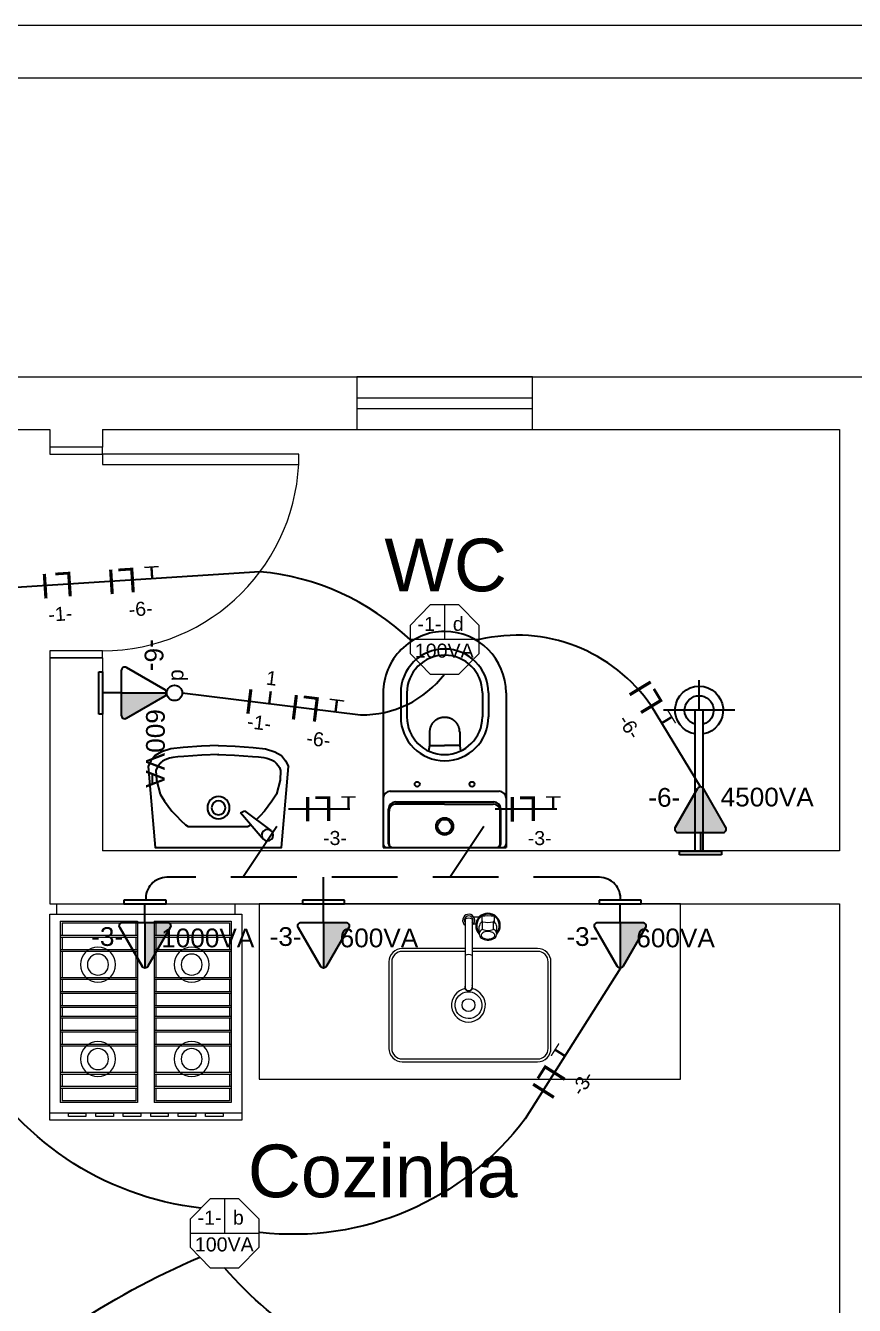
# Model space of a CAD drawing. Header units: millimetres. Extents: x 40 to 176, y -32 to 59.
# Drawn here: x 71.452 to 73.813, y 10.239 to 13.882 of the extents above; entities that cross this region are included whole.
import ezdxf
from ezdxf.enums import TextEntityAlignment as Align

# ---------------------------------------------------------------- set-up
doc = ezdxf.new("R2010")
doc.units = ezdxf.units.MM
doc.linetypes.add('DASHED', pattern=[15, 12, -3])
doc.linetypes.add('HIDDEN', pattern=[0.375, 0.25, -0.125])
doc.layers.get('0').update_dxf_attribs({"lineweight": 30})
for name, color, linetype in [('1 - Circuitos', 7, 'Continuous'), ('22 - Banheiros', 252, 'Continuous'), ('22 - Textos', 7, 'Continuous'), ('5 - Identificadores', 7, 'Continuous'), ('7 - Eletroduto', 6, 'Continuous'), ('8 - Pontos de iluminação', 5, 'Continuous'), ('9 - Pontos de Tomadas', 240, 'Continuous'), ('Pontos de Tomadas', 240, 'Continuous')]:
    doc.layers.add(name, color=color, linetype=linetype)
for name, color, linetype, lineweight in [('21 - Portas', 251, 'Continuous', 9), ('3 - Cozinha', 160, 'Continuous', 20), ('4 - Edificação', 8, 'Continuous', 20)]:
    doc.layers.add(name, color=color, linetype=linetype, lineweight=lineweight)
doc.styles.add('Arial0', font='arial.ttf', dxfattribs={"height": 3.14658})
doc.styles.add('SEACAD_Arial', font='arial.ttf')
doc.styles.get("Standard").update_dxf_attribs({"font": 'arial.ttf'})
doc.styles.add('TEXTO_NOMEQUADRO', font='arial.ttf')

# ---------------------------------------------------------------- blocks, each defined once
blk = doc.blocks.new('01lavl91')
at = {"linetype": 'Continuous'}
for p, q in [((0.1253, -0.036), (0.0639, -0.1075)), ((-0.085, -0.0692), (0.0857, -0.0692)), ((0.0753, -0.1139), (0.1503, -0.0575)), ((0.0639, -0.1075), (0.0753, -0.1139))]:
    blk.add_line(p, q, dxfattribs=at)
for points in [[(-0.1997, -0.2393), (-0.1797, -0.0093), (0.1803, -0.0093), (0.2003, -0.2393)], [(-0.1772, -0.2283), (-0.1758, -0.2005), (-0.1652, -0.1606), (-0.1526, -0.1406), (-0.1317, -0.1123), (-0.1188, -0.0991), (-0.106, -0.0859), (-0.0931, -0.074), (-0.085, -0.0692)], [(0.0938, -0.074), (0.0857, -0.0692)], [(0.1779, -0.2283), (0.1765, -0.2005), (0.1659, -0.1606), (0.1533, -0.1406), (0.1323, -0.1123), (0.1195, -0.0991), (0.1091, -0.0885)], [(0.0003, -0.2993), (-0.0477, -0.2981), (-0.0993, -0.2935), (-0.1345, -0.2899), (-0.1613, -0.2816), (-0.1795, -0.2708), (-0.1915, -0.256), (-0.1997, -0.2393)], [(0.0023, -0.2743), (-0.0461, -0.2719), (-0.0975, -0.2686), (-0.1144, -0.2671), (-0.1294, -0.2653), (-0.1385, -0.2633), (-0.151, -0.2586), (-0.1586, -0.2547), (-0.1629, -0.2516), (-0.1647, -0.2496), (-0.1703, -0.2424), (-0.1737, -0.2368), (-0.1772, -0.2283)], [(-0.0016, -0.2743), (0.0468, -0.2719), (0.0982, -0.2686), (0.1151, -0.2671), (0.1301, -0.2653), (0.1391, -0.2633), (0.1517, -0.2586), (0.1593, -0.2547), (0.1635, -0.2516), (0.1653, -0.2496), (0.1709, -0.2424), (0.1744, -0.2368), (0.1779, -0.2283)], [(0.0003, -0.2993), (0.0483, -0.2981), (0.0999, -0.2935), (0.1351, -0.2899), (0.1619, -0.2816), (0.1801, -0.2708), (0.1921, -0.256), (0.2003, -0.2393)]]:
    blk.add_lwpolyline(points, dxfattribs=at)
for centre, radius in [((0.1404, -0.0444), 0.0164), ((0.001, -0.1223), 0.0316), ((0.001, -0.1223), 0.02)]:
    blk.add_circle(centre, radius, dxfattribs=at)
blk = doc.blocks.new('81_P')
at = {"ltscale": 0.05}
for p, q in [((-0.165, 0), (-0.175, 0)), ((-0.175, -0.01), (-0.175, 0)), ((0.175, 0), (0.165, 0))]:
    blk.add_line(p, q, dxfattribs=at)
for p, q in [((0.165, 0), (-0.165, 0)), ((-0.175, -0.44), (-0.175, -0.01)), ((0.175, -0.44), (0.175, -0.01)), ((0.1398, -0.1295), (-0.1398, -0.1295)), ((0, -0.1236), (-0.1384, -0.1236)), ((0, -0.1236), (0.1384, -0.1236)), ((0.155, -0.16), (-0.155, -0.16))]:
    blk.add_line(p, q)
at = {"ltscale": 0.047193}
blk.add_line((0.175, -0.0094), (0.175, 0), dxfattribs=at)
at = {"ltscale": 0.497718}
for p, q in [((-0.1598, -0.01), (-0.1598, -0.1095)), ((0.1598, -0.01), (0.1598, -0.1095))]:
    blk.add_line(p, q, dxfattribs=at)
at = {"ltscale": 0.467891}
for p, q in [((-0.1584, -0.01), (-0.1584, -0.1036)), ((0.1584, -0.01), (0.1584, -0.1036))]:
    blk.add_line(p, q, dxfattribs=at)
at = {"ltscale": 0.078144}
for p, q in [((-0.0429, -0.29), (-0.0455, -0.2746)), ((0.0429, -0.29), (0.0455, -0.2746))]:
    blk.add_line(p, q, dxfattribs=at)
at = {"ltscale": 0.214268}
for p in [(-0.0429, -0.29), (0.0429, -0.29)]:
    blk.add_line(p, (0, -0.29), dxfattribs=at)
at = {"ltscale": 0.197279}
for p, q in [((-0.0429, -0.3295), (-0.0429, -0.29)), ((0.0429, -0.3295), (0.0429, -0.29))]:
    blk.add_line(p, q, dxfattribs=at)
at = {"ltscale": 0.339985}
for p, q in [((-0.125, -0.44), (-0.125, -0.372)), ((-0.1075, -0.44), (-0.1075, -0.372)), ((0.1075, -0.44), (0.1075, -0.372)), ((0.125, -0.44), (0.125, -0.372))]:
    blk.add_line(p, q, dxfattribs=at)
for points in [[(-0.0429, -0.3295), (-0.0428, -0.3307), (-0.0428, -0.332), (-0.0427, -0.3332), (-0.0425, -0.3345), (-0.0424, -0.3357), (-0.0421, -0.3369), (-0.0419, -0.3382), (-0.0416, -0.3394), (-0.0412, -0.3406), (-0.0409, -0.3418), (-0.0405, -0.343), (-0.04, -0.3442), (-0.0395, -0.3453), (-0.039, -0.3465), (-0.0384, -0.3476), (-0.0378, -0.3487), (-0.0372, -0.3498), (-0.0369, -0.3504), (-0.0365, -0.3509), (-0.0362, -0.3515), (-0.0358, -0.352), (-0.0354, -0.3525), (-0.0351, -0.353), (-0.0347, -0.3535), (-0.0343, -0.354), (-0.0339, -0.3545), (-0.0335, -0.355), (-0.0331, -0.3555), (-0.0326, -0.356), (-0.0322, -0.3565), (-0.0318, -0.357), (-0.0313, -0.3574), (-0.0309, -0.3579), (-0.0303, -0.3584)], [(-0.0303, -0.3584), (-0.0294, -0.3593), (-0.0284, -0.3602), (-0.0274, -0.361), (-0.0263, -0.3618), (-0.0253, -0.3626), (-0.0242, -0.3633), (-0.0231, -0.364), (-0.022, -0.3647), (-0.0208, -0.3653), (-0.0196, -0.3659), (-0.0184, -0.3665), (-0.0172, -0.367), (-0.016, -0.3675), (-0.0147, -0.368), (-0.0135, -0.3684), (-0.0122, -0.3688), (-0.0116, -0.3689), (-0.0109, -0.3691), (-0.0103, -0.3693), (-0.0096, -0.3694), (-0.009, -0.3695), (-0.0083, -0.3697), (-0.0077, -0.3698), (-0.007, -0.3699), (-0.0063, -0.37), (-0.0057, -0.3701), (-0.005, -0.3702), (-0.0043, -0.3702), (-0.0037, -0.3703), (-0.003, -0.3704), (-0.0023, -0.3704), (-0.0017, -0.3704), (-0.001, -0.3704), (-0.0003, -0.3705), (0, -0.3705)], [(0, -0.3705), (0.0013, -0.3704), (0.0027, -0.3704), (0.004, -0.3703), (0.0053, -0.3701), (0.0067, -0.37), (0.008, -0.3697), (0.0093, -0.3695), (0.0106, -0.3692), (0.0119, -0.3689), (0.0132, -0.3685), (0.0144, -0.3681), (0.0157, -0.3676), (0.0169, -0.3671), (0.0175, -0.3669), (0.0181, -0.3666), (0.0187, -0.3663), (0.0193, -0.3661), (0.0199, -0.3658), (0.0205, -0.3655), (0.0211, -0.3652), (0.0217, -0.3648), (0.0222, -0.3645), (0.0228, -0.3642), (0.0234, -0.3638), (0.0239, -0.3635), (0.0245, -0.3631), (0.025, -0.3628), (0.0255, -0.3624), (0.0261, -0.362), (0.0266, -0.3616), (0.0271, -0.3612), (0.0276, -0.3608), (0.0281, -0.3604), (0.0286, -0.36), (0.0291, -0.3595), (0.0296, -0.3591), (0.0301, -0.3587), (0.0303, -0.3584)], [(0.0303, -0.3584), (0.0312, -0.3575), (0.0321, -0.3566), (0.033, -0.3556), (0.0338, -0.3547), (0.0346, -0.3537), (0.0354, -0.3526), (0.0361, -0.3516), (0.0368, -0.3505), (0.0374, -0.3494), (0.0381, -0.3483), (0.0386, -0.3472), (0.0392, -0.346), (0.0395, -0.3455), (0.0397, -0.3449), (0.04, -0.3443), (0.0402, -0.3437), (0.0404, -0.3431), (0.0406, -0.3425), (0.0408, -0.3419), (0.041, -0.3413), (0.0412, -0.3407), (0.0414, -0.3401), (0.0415, -0.3395), (0.0417, -0.3389), (0.0418, -0.3383), (0.042, -0.3377), (0.0421, -0.3371), (0.0422, -0.3364), (0.0423, -0.3358), (0.0424, -0.3352), (0.0425, -0.3346), (0.0426, -0.334), (0.0427, -0.3333), (0.0427, -0.3327), (0.0428, -0.3321), (0.0428, -0.3315), (0.0428, -0.3308), (0.0428, -0.3302), (0.0429, -0.3295)]]:
    blk.add_lwpolyline(points)
at = {"linetype": 'DASHED'}
blk.add_circle((0, -0.06), 0.0245, dxfattribs=at)
for centre, radius in [((0, -0.06), 0.02), ((-0.078, -0.18), 0.007), ((0.078, -0.18), 0.007)]:
    blk.add_circle(centre, radius)
for centre, radius, start, end in [((-0.165, -0.01), 0.01, 90, 180), ((-0.1498, -0.01), 0.01, 90, 180), ((-0.1484, -0.01), 0.01, 90, 180), ((0.1484, -0.01), 0.01, 0, 90), ((0.1498, -0.01), 0.01, 0, 90), ((0.165, -0.01), 0.01, 0, 90), ((-0.1384, -0.1036), 0.02, 180, 270), ((0.1384, -0.1036), 0.02, 270, 0), ((-0.155, -0.14), 0.02, 180, 270), ((-0.1398, -0.1095), 0.02, 180, 270), ((0.1398, -0.1095), 0.02, 270, 0), ((0.155, -0.14), 0.02, 270, 0), ((0, -0.372), 0.125, 0, 180), ((0, -0.372), 0.1075, 0, 180), ((0, -0.44), 0.175, 180, 270), ((0, -0.44), 0.125, 180, 270), ((0, -0.44), 0.1075, 180, 270), ((0, -0.44), 0.1075, 270, 0), ((0, -0.44), 0.175, 270, 0), ((0, -0.44), 0.125, 270, 0)]:
    blk.add_arc(centre, radius, start, end)
blk = doc.blocks.new('CHUV')
at = {"ltscale": 0.05}
for p, q in [((0.0027, 0.4455), (0.0027, 0.5407)), ((-0.1103, 0.4455), (0.1156, 0.4455)), ((-0.0106, 0.0003), (-0.0106, 0.4455)), ((0.0156, 0.4455), (0.0156, 0.0003))]:
    blk.add_line(p, q, dxfattribs=at)
at = {"ltscale": 2}
blk.add_line((0.0156, 0.0003), (-0.0106, 0.0003), dxfattribs=at)
at = {"ltscale": 0.05}
for radius, start, end in [(0.076, 279.9358, 260.0642), (0.0459, 286.6015, 253.3985)]:
    blk.add_arc((0.0025, 0.4455), radius, start, end, dxfattribs=at)
blk = doc.blocks.new('CO-F4PB')
for p, q in [((0.2535, 0), (-0.2535, 0)), ((0.2535, 0), (-0.2535, 0)), ((-0.2535, 0), (-0.2535, -0.03)), ((0.2535, -0.03), (0.2535, 0)), ((-0.2735, -0.03), (-0.2735, -0.596)), ((0.2735, -0.03), (-0.2735, -0.03)), ((0.2735, -0.596), (0.2735, -0.03)), ((-0.2435, -0.05), (-0.2435, -0.566)), ((-0.0235, -0.05), (-0.2435, -0.05)), ((-0.0285, -0.055), (-0.2385, -0.055)), ((-0.2385, -0.055), (-0.2385, -0.09)), ((-0.0285, -0.055), (-0.0285, -0.09)), ((-0.0235, -0.05), (-0.0235, -0.566)), ((0.0235, -0.05), (0.0235, -0.566)), ((0.2435, -0.05), (0.0235, -0.05)), ((0.2385, -0.055), (0.0285, -0.055)), ((0.0285, -0.055), (0.0285, -0.09)), ((0.2385, -0.055), (0.2385, -0.09)), ((0.2435, -0.05), (0.2435, -0.566)), ((-0.0235, -0.09), (-0.2435, -0.09)), ((-0.0235, -0.095), (-0.2435, -0.095)), ((-0.2385, -0.095), (-0.2385, -0.13)), ((-0.0285, -0.095), (-0.0285, -0.13)), ((0.2435, -0.09), (0.0235, -0.09)), ((0.2435, -0.095), (0.0235, -0.095)), ((0.0285, -0.095), (0.0285, -0.13)), ((0.2385, -0.095), (0.2385, -0.13)), ((-0.0235, -0.13), (-0.2435, -0.13)), ((-0.0235, -0.135), (-0.2435, -0.135)), ((-0.2385, -0.135), (-0.2385, -0.21)), ((-0.0285, -0.135), (-0.0285, -0.21)), ((0.2435, -0.13), (0.0235, -0.13)), ((0.2435, -0.135), (0.0235, -0.135)), ((0.0285, -0.135), (0.0285, -0.21)), ((0.2385, -0.135), (0.2385, -0.21)), ((-0.0235, -0.21), (-0.2435, -0.21)), ((-0.0235, -0.215), (-0.2435, -0.215)), ((-0.2385, -0.215), (-0.2385, -0.25)), ((-0.0285, -0.215), (-0.0285, -0.25)), ((0.2435, -0.21), (0.0235, -0.21)), ((0.2435, -0.215), (0.0235, -0.215)), ((0.0285, -0.215), (0.0285, -0.25)), ((0.2385, -0.215), (0.2385, -0.25)), ((-0.0235, -0.25), (-0.2435, -0.25)), ((-0.0235, -0.255), (-0.2435, -0.255)), ((-0.2385, -0.255), (-0.2385, -0.29)), ((-0.0285, -0.255), (-0.0285, -0.29)), ((0.2435, -0.25), (0.0235, -0.25)), ((0.2435, -0.255), (0.0235, -0.255)), ((0.0285, -0.255), (0.0285, -0.29)), ((0.2385, -0.255), (0.2385, -0.29)), ((-0.0235, -0.29), (-0.2435, -0.29)), ((0.2435, -0.29), (0.0235, -0.29)), ((-0.0235, -0.295), (-0.2435, -0.295)), ((-0.2435, -0.321), (-0.0235, -0.321)), ((-0.2435, -0.326), (-0.0235, -0.326)), ((-0.2385, -0.295), (-0.2385, -0.321)), ((-0.2385, -0.326), (-0.2385, -0.361)), ((-0.0285, -0.295), (-0.0285, -0.321)), ((-0.0285, -0.326), (-0.0285, -0.361)), ((0.2435, -0.295), (0.0235, -0.295)), ((0.0235, -0.321), (0.2435, -0.321)), ((0.0235, -0.326), (0.2435, -0.326)), ((0.0285, -0.295), (0.0285, -0.321)), ((0.0285, -0.326), (0.0285, -0.361)), ((0.2385, -0.295), (0.2385, -0.321)), ((0.2385, -0.326), (0.2385, -0.361)), ((-0.2435, -0.361), (-0.0235, -0.361)), ((0.0235, -0.361), (0.2435, -0.361)), ((-0.2435, -0.366), (-0.0235, -0.366)), ((-0.2385, -0.366), (-0.2385, -0.401)), ((-0.0285, -0.366), (-0.0285, -0.401)), ((0.0235, -0.366), (0.2435, -0.366)), ((0.0285, -0.366), (0.0285, -0.401)), ((0.2385, -0.366), (0.2385, -0.401)), ((-0.2435, -0.401), (-0.0235, -0.401)), ((-0.2435, -0.406), (-0.0235, -0.406)), ((-0.2385, -0.406), (-0.2385, -0.481)), ((-0.0285, -0.406), (-0.0285, -0.481)), ((0.0235, -0.401), (0.2435, -0.401)), ((0.0235, -0.406), (0.2435, -0.406)), ((0.0285, -0.406), (0.0285, -0.481)), ((0.2385, -0.406), (0.2385, -0.481)), ((-0.2435, -0.481), (-0.0235, -0.481)), ((-0.2435, -0.486), (-0.0235, -0.486)), ((-0.2385, -0.486), (-0.2385, -0.521)), ((-0.0285, -0.486), (-0.0285, -0.521)), ((0.0235, -0.481), (0.2435, -0.481)), ((0.0235, -0.486), (0.2435, -0.486)), ((0.0285, -0.486), (0.0285, -0.521)), ((0.2385, -0.486), (0.2385, -0.521)), ((-0.2435, -0.521), (-0.0235, -0.521)), ((-0.2435, -0.526), (-0.0235, -0.526)), ((-0.2385, -0.526), (-0.2385, -0.561)), ((-0.0285, -0.526), (-0.0285, -0.561)), ((0.0235, -0.521), (0.2435, -0.521)), ((0.0235, -0.526), (0.2435, -0.526)), ((0.0285, -0.526), (0.0285, -0.561)), ((0.2385, -0.526), (0.2385, -0.561)), ((-0.2435, -0.566), (-0.0235, -0.566)), ((-0.2385, -0.561), (-0.0285, -0.561)), ((0.0235, -0.566), (0.2435, -0.566)), ((0.0285, -0.561), (0.2385, -0.561)), ((-0.2735, -0.596), (0.2735, -0.596)), ((-0.2735, -0.596), (-0.2735, -0.616)), ((-0.2735, -0.616), (0.2735, -0.616)), ((0.2735, -0.616), (0.2735, -0.596))]:
    blk.add_line(p, q)
for points in [[(-0.2204, -0.606), (-0.1704, -0.606), (-0.1704, -0.596), (-0.2204, -0.596)], [(-0.1422, -0.606), (-0.0922, -0.606), (-0.0922, -0.596), (-0.1422, -0.596)], [(-0.0641, -0.606), (-0.0141, -0.606), (-0.0141, -0.596), (-0.0641, -0.596)], [(0.0141, -0.606), (0.0641, -0.606), (0.0641, -0.596), (0.0141, -0.596)], [(0.0922, -0.606), (0.1422, -0.606), (0.1422, -0.596), (0.0922, -0.596)], [(0.1704, -0.606), (0.2204, -0.606), (0.2204, -0.596), (0.1704, -0.596)]]:
    blk.add_lwpolyline(points, close=True)
for centre, radius in [((-0.1308, -0.1735), 0.05), ((-0.1308, -0.1735), 0.03), ((0.1362, -0.1735), 0.05), ((0.1362, -0.1735), 0.03), ((-0.1308, -0.4425), 0.05), ((0.1362, -0.4425), 0.05), ((-0.1308, -0.4425), 0.03), ((0.1362, -0.4425), 0.03)]:
    blk.add_circle(centre, radius)
blk = doc.blocks.new('CUBA-COZ-02')
for p, q in [((-0.0095, 0.2452), (-0.0095, 0.2275)), ((-0.0095, 0.2275), (-0.0095, 0.0565)), ((0.0105, 0.2452), (0.0105, 0.2275)), ((0.0105, 0.2275), (0.0105, 0.0565)), ((0.0146, 0.2516), (0.031, 0.2516)), ((0.0146, 0.2316), (0.0209, 0.2316)), ((0.0305, 0.2026), (0.0305, 0.2242)), ((0.0379, 0.2522), (0.0379, 0.2367)), ((0.0399, 0.2163), (0.0399, 0.2377)), ((0.0712, 0.2163), (0.0712, 0.2377)), ((0.0731, 0.2522), (0.0731, 0.2367)), ((0.0805, 0.2026), (0.0805, 0.2242)), ((-0.0095, 0.0565), (-0.0095, 0.0516)), ((0.0105, 0.0565), (0.0105, 0.0516))]:
    blk.add_line(p, q)
for points in [[(-0.0095, 0.1611), (-0.1889, 0.1611, 0.414214), (-0.2269, 0.1231), (-0.2269, -0.1231, 0.414214), (-0.1889, -0.1611), (0.1969, -0.1611, 0.414214), (0.2349, -0.1231), (0.2349, 0.1231, 0.414214), (0.1969, 0.1611), (0.0105, 0.1611)], [(-0.0095, 0.1531), (-0.1889, 0.1531, 0.414214), (-0.2189, 0.1231), (-0.2189, -0.1231, 0.414214), (-0.1889, -0.1531), (0.1969, -0.1531, 0.414214), (0.2269, -0.1231), (0.2269, 0.1231, 0.414214), (0.1969, 0.1531), (0.0105, 0.1531)]]:
    blk.add_lwpolyline(points, format="xyb")
blk.add_lwpolyline([(0.0105, 0.0367, -7.502529), (-0.0095, 0.037, -0.133288)], format="xyb", close=True)
at = {"linetype": 'Continuous'}
for points in [[(0.0391, 0.2375, 0), (0.0361, 0.2353, 0), (0.0337, 0.2328, 0), (0.032, 0.2301, 0), (0.0309, 0.2272, 0), (0.0305, 0.2242, 0)], [(0.0805, 0.2242, 0), (0.0802, 0.2272, 0), (0.0791, 0.2301, 0), (0.0773, 0.2328, 0), (0.0749, 0.2353, 0), (0.0719, 0.2375, 0)], [(0.0389, 0.2157, 0), (0.0359, 0.2135, 0), (0.0335, 0.2109, 0), (0.0318, 0.2081, 0), (0.0308, 0.2052, 0), (0.0305, 0.2021, 0)], [(0.0305, 0.2021, 0), (0.0311, 0.1989, 0), (0.0324, 0.1959, 0), (0.0345, 0.193, 0), (0.0373, 0.1905, 0), (0.0407, 0.1884, 0), (0.0446, 0.1867, 0), (0.0488, 0.1856, 0), (0.0533, 0.185, 0), (0.0578, 0.185, 0), (0.0623, 0.1856, 0), (0.0665, 0.1867, 0), (0.0704, 0.1884, 0), (0.0738, 0.1905, 0), (0.0766, 0.193, 0), (0.0786, 0.1959, 0), (0.08, 0.1989, 0), (0.0805, 0.2021, 0)], [(0.075, 0.199, 0), (0.0746, 0.2011, 0), (0.0734, 0.2032, 0), (0.0715, 0.2051, 0), (0.0689, 0.2067, 0), (0.0658, 0.208, 0), (0.0623, 0.209, 0), (0.0585, 0.2095, 0), (0.0545, 0.2096, 0), (0.0506, 0.2093, 0), (0.0469, 0.2085, 0), (0.0436, 0.2074, 0), (0.0407, 0.2059, 0), (0.0385, 0.2041, 0), (0.0369, 0.2022, 0), (0.0362, 0.2, 0), (0.0362, 0.1979, 0), (0.0369, 0.1958, 0), (0.0385, 0.1938, 0), (0.0407, 0.192, 0), (0.0436, 0.1905, 0), (0.0469, 0.1894, 0), (0.0506, 0.1886, 0), (0.0545, 0.1883, 0), (0.0585, 0.1884, 0), (0.0623, 0.1889, 0), (0.0658, 0.1899, 0), (0.0689, 0.1912, 0), (0.0715, 0.1928, 0), (0.0734, 0.1947, 0), (0.0746, 0.1968, 0), (0.075, 0.199, 0)], [(0.0805, 0.2026, 0), (0.0802, 0.2055, 0), (0.0791, 0.2084, 0), (0.0774, 0.2111, 0), (0.0751, 0.2136, 0), (0.0722, 0.2157, 0)]]:
    blk.add_polyline3d(points, dxfattribs=at)
blk.add_circle((0, 0), 0.0182)
for centre, radius, start, end in [((0.0005, 0.2416), 0.0173, 35.4187, 234.5813), ((0.0555, 0.2266), 0.035, 315.5647, 224.4353), ((0.0555, 0.2266), 0.032, 321.3752, 218.6248), ((0.0005, 0.2416), 0.0126, 322.2518, 217.7482), ((0.0005, 0.2242), 0.0233, 64.5555, 115.4445), ((0.0005, 0.2416), 0.0173, 305.4187, 324.5813), ((0.0005, 0.2416), 0.0173, 324.5813, 35.4187), ((0.0555, 0.1725), 0.0816, 77.5382, 102.4618), ((0.0401, 0.2358), 0.002, 74.314, 121.5675), ((0.0555, 0.2905), 0.0549, 254.3139, 285.6861), ((0.0709, 0.2358), 0.002, 58.4325, 105.6861), ((0.04, 0.214), 0.002, 63.9749, 122.1559), ((0.0555, 0.2459), 0.0335, 243.9749, 296.0251), ((0.0711, 0.214), 0.002, 57.8441, 116.0251), ((0.0005, 0.1207), 0.0233, 64.5555, 115.4445), ((0, 0), 0.0482, 101.3439, 77.3856), ((0.0005, 0.0516), 0.0112, 153.7208, 26.2792), ((0.0005, 0.0516), 0.01, 180, 0)]:
    blk.add_arc(centre, radius, start, end)
blk = doc.blocks.new('LAMPADA_TETO')
at = {"layer": '8 - Pontos de iluminação', "color": 5, "linetype": 'Continuous', "lineweight": 15, "true_color": 0x000005}
blk.add_lwpolyline([(0.0401, 0.0986), (-0.0412, 0.0986), (-0.0986, 0.0401), (-0.0986, -0.0395), (-0.0412, -0.098), (0.0401, -0.098), (0.0986, -0.0395), (0.0986, 0.0401)], close=True, dxfattribs=at)
for points in [[(0, 0), (0, 0.0986), (0, 0.0986)], [(0.0986, 0), (-0.0986, 0), (-0.0986, 0)]]:
    blk.add_lwpolyline(points, dxfattribs=at)
at = {"layer": '5 - Identificadores', "ltscale": 0.8}
blk.add_attdef('-N-', (-0.0775, 0.0247), '', height=0.04, dxfattribs=at)
at = {"layer": '5 - Identificadores', "ltscale": 0.8, "flags": 4}
blk.add_attdef('I', (0.0233, 0.025), '', height=0.04, dxfattribs=at)
blk.add_attdef('S-VA', text='', height=0.04, dxfattribs=at).set_placement((-0.0012, -0.0514), align=Align.CENTER)
blk = doc.blocks.new('TOMADA_ALTA')
at = {"layer": 'Pontos de Tomadas'}
h = blk.add_hatch(color=256, dxfattribs=at)
h.dxf.hatch_style = 1
h.paths.add_polyline_path([(0.0636, 0.0536, 0.577243), (0.072, 0.0682), (0.0084, 0.1784, 0.577564), (-0.0084, 0.1784), (-0.072, 0.0682, 0.577243), (-0.0636, 0.0536)])
for p, q in [((-0.072, 0.0682), (-0.0084, 0.1784)), ((-0.0084, 0.1784), (-0.072, 0.0682)), ((-0.0084, 0.1784), (-0.072, 0.0682)), ((0.072, 0.0682), (0.0084, 0.1784)), ((-0.0636, 0.0536), (0.0636, 0.0536)), ((0, 0.0536), (0, 0)), ((-0.06, -0.01), (-0.06, 0)), ((-0.06, 0), (0, 0)), ((0, 0), (0.06, 0)), ((0.06, 0), (0.06, -0.01)), ((0.06, -0.01), (-0.06, -0.01))]:
    blk.add_line(p, q, dxfattribs=at)
for centre, start, end in [((0, 0.1735), 29.9816, 150.0184), ((-0.0636, 0.0634), 150.0184, 270), ((0.0636, 0.0634), 270, 29.9816)]:
    blk.add_arc(centre, 0.00975, start, end, dxfattribs=at)
at = {"layer": '5 - Identificadores', "color": 7, "style": 'Arial0'}
for tag, p in [('-N-', (-0.1488, 0.1269)), ('VA', (0.0571, 0.1277))]:
    blk.add_attdef(tag, p, '', height=0.0534, dxfattribs=at)
blk = doc.blocks.new('CIRCUITO_TOMADA')
at = {"layer": '1 - Circuitos', "color": 1}
blk.add_attdef('I', (-0.074, -0.0364), '', height=0.07, dxfattribs=at)
at = {"layer": '1 - Circuitos', "color": 5}
blk.add_attdef('L', (0.0122, 0.035), '', height=0.07, rotation=180, dxfattribs=at)
at = {"layer": '1 - Circuitos', "color": 7, "width": 1.5}
blk.add_attdef('T', (0.0337, 0.0003), '', height=0.035, dxfattribs=at)
at = {"layer": '5 - Identificadores', "ltscale": 0.8}
blk.add_attdef('-N-', (-0.0167, -0.1035), '', height=0.04, dxfattribs=at)
blk = doc.blocks.new('TOMADA MEDIA')
at = {"layer": '9 - Pontos de Tomadas'}
h = blk.add_hatch(color=256, dxfattribs=at)
h.dxf.hatch_style = 1
h.paths.add_polyline_path([(0.0084, 0.1784, 0.268035), (0, 0.1833), (0, 0.0536), (0.0636, 0.0536, 0.577243), (0.072, 0.0682)])
for p, q in [((0, 0.0536), (0, 0.1833)), ((-0.072, 0.0682), (-0.0084, 0.1784)), ((-0.0084, 0.1784), (-0.072, 0.0682)), ((-0.0084, 0.1784), (-0.072, 0.0682)), ((0.072, 0.0682), (0.0084, 0.1784)), ((-0.0636, 0.0536), (0.0636, 0.0536)), ((0, 0.0536), (0, 0)), ((-0.06, -0.01), (-0.06, 0)), ((-0.06, 0), (0, 0)), ((0, 0), (0.06, 0)), ((0.06, 0), (0.06, -0.01)), ((0.06, -0.01), (-0.06, -0.01))]:
    blk.add_line(p, q, dxfattribs=at)
for centre, start, end in [((0, 0.1735), 29.9816, 150.0184), ((-0.0636, 0.0634), 150.0184, 270), ((0.0636, 0.0634), 270, 29.9816)]:
    blk.add_arc(centre, 0.00975, start, end, dxfattribs=at)
at = {"layer": '5 - Identificadores', "color": 7, "style": 'Arial0'}
for tag, p in [('-N-', (-0.1533, 0.1203)), ('VA', (0.046, 0.1242))]:
    blk.add_attdef(tag, p, '', height=0.0534, dxfattribs=at)
blk = doc.blocks.new('FASE_RETORNO')
at = {"layer": '1 - Circuitos', "color": 1}
blk.add_attdef('I', (-0.014, -0.0359), '', height=0.07, dxfattribs=at)
at = {"layer": '1 - Circuitos', "color": 3, "width": 1.5}
blk.add_attdef('I', (0.0462, 0.0004), '', height=0.035, dxfattribs=at)
at = {"layer": '5 - Identificadores', "ltscale": 0.8}
for tag, p in [('R', (0.0387, 0.0527)), ('-N-', (0.0004, -0.0772))]:
    blk.add_attdef(tag, p, '', height=0.04, dxfattribs=at)
blk = doc.blocks.new('CIRCUITO_LAMPADA')
at = {"layer": '1 - Circuitos', "color": 1}
blk.add_attdef('I', (-0.0831, -0.0365), '', height=0.07, dxfattribs=at)
at = {"layer": '1 - Circuitos', "color": 5}
blk.add_attdef('L', (0.0125, 0.035), '', height=0.07, rotation=180, dxfattribs=at)
at = {"layer": '5 - Identificadores', "ltscale": 0.8}
blk.add_attdef('-N-', (-0.066, -0.103), '', height=0.04, dxfattribs=at)

msp = doc.modelspace()

# ---------------------------------------------------------------- linework, layer by layer
at = {"layer": '21 - Portas'}
for p, q in [((72.3958, 12.8223), (72.8958, 12.8223)), ((72.3958, 12.7923), (72.8958, 12.7923))]:
    msp.add_line(p, q, dxfattribs=at)
for points in [[(72.3958, 12.7323), (72.8958, 12.7323), (72.8958, 12.8823), (72.3958, 12.8823)], [(71.6708, 12.6823), (71.5208, 12.6823), (71.5208, 12.6623), (71.6708, 12.6623)], [(71.6708, 12.6623), (71.6708, 12.6323), (72.2308, 12.6323), (72.2308, 12.6623)], [(71.6708, 12.1023), (71.5208, 12.1023), (71.5208, 12.0823), (71.6708, 12.0823)]]:
    msp.add_lwpolyline(points, close=True, dxfattribs=at)
msp.add_arc((71.6708, 12.6623), 0.56, 270, 0, dxfattribs=at)
at = {"layer": '3 - Cozinha'}
msp.add_lwpolyline([(72.1178, 10.8823), (73.3178, 10.8823), (73.3178, 11.3823), (72.1178, 11.3823)], close=True, dxfattribs=at)
at = {"layer": '4 - Edificação', "color": 252}
msp.add_line((80.4208, 13.7323), (60.4708, 13.7323), dxfattribs=at)
at = {"layer": '4 - Edificação'}
for p, q in [((60.4708, 12.8823), (80.4208, 12.8823)), ((70.4708, 12.7323), (71.5208, 12.7323)), ((71.5208, 12.7323), (71.5208, 12.6823)), ((71.6708, 12.7323), (73.7708, 12.7323)), ((71.6708, 12.7323), (71.6708, 12.6823)), ((73.7708, 12.7323), (73.7708, 11.5323)), ((71.6708, 12.6823), (71.5208, 12.6823)), ((71.5208, 12.0823), (71.5208, 11.5323)), ((71.6708, 12.0823), (71.5208, 12.0823)), ((71.6708, 12.0823), (71.6708, 11.5323)), ((71.5208, 11.5823), (71.5208, 11.3823)), ((73.7708, 11.5323), (71.6708, 11.5323)), ((71.5208, 11.3823), (73.7708, 11.3823)), ((73.7708, 11.3823), (73.7708, 7.6323))]:
    msp.add_line(p, q, dxfattribs=at)
at = {"layer": '4 - Edificação', "color": 252}
msp.add_lwpolyline([(53.5708, 5.8823), (80.5708, 5.8823), (80.5708, 13.8823), (53.5708, 13.8823)], close=True, dxfattribs=at)
at = {"layer": '7 - Eletroduto', "linetype": 'HIDDEN', "ltscale": 0.7}
for p, q in [((72.0711, 11.4576), (72.2007, 11.6528)), ((72.2007, 11.6528), (72.4755, 11.6528)), ((72.6603, 11.4573), (72.79, 11.6525)), ((72.79, 11.6525), (73.0647, 11.6525))]:
    msp.add_line(p, q, dxfattribs=at)
at = {"layer": '7 - Eletroduto', "linetype": 'HIDDEN', "ltscale": 0.75}
msp.add_line((73.0868, 11.4573), (71.8543, 11.4573), dxfattribs=at)
at = {"layer": '7 - Eletroduto'}
msp.add_line((72.3006, 11.3823), (72.3006, 11.4573), dxfattribs=at)
for points in [[(72.5474, 12.1341, 0.167482), (72.1197, 12.3275), (71.3508, 12.2776, 0.202668), (70.9709, 11.9824, 67.35893)], [(73.3749, 11.7147), (73.2355, 11.9444, 0.309937), (72.7445, 12.1341, 3.568283)], [(71.8981, 11.9823), (72.4062, 11.92, 0.238092), (72.6454, 12.036, -9.951276)], [(71.951, 10.5156, -0.245875), (71.2924, 10.9602), (71.0136, 11.4755, -0.193187), (70.9704, 11.7858, -0.179094)], [(73.1468, 11.199), (72.8757, 10.7701, -0.265972), (72.1195, 10.4463, 8.230498)], [(70.4908, 8.8996), (71.2501, 9.8931, -0.104892), (71.9486, 10.3755, -0.104892)], [(73.5875, 9.8773), (72.589, 10.0138, -0.170648), (72.0187, 10.3456, 6.805289)]]:
    msp.add_lwpolyline(points, format="xyb", dxfattribs=at)
for centre, start, end in [((71.8545, 11.397), 90.1225, 184.4587), ((73.0867, 11.397), 355.5413, 89.8775)]:
    msp.add_arc(centre, 0.0603, start, end, dxfattribs=at)
at = {"layer": '9 - Pontos de Tomadas'}
msp.add_circle((71.8761, 11.9823), 0.022, dxfattribs=at)

# ---------------------------------------------------------------- block references
at = {"layer": '22 - Banheiros', "rotation": 179.9999999999935}
msp.add_blockref('81_P', (72.6458, 11.5423), dxfattribs=at)
at = {"layer": '22 - Banheiros', "xscale": -0.900000000000091, "yscale": 0.9000000000000483, "zscale": 0.8999999999999998, "rotation": 359.9999999999891}
msp.add_blockref('CHUV', (73.3731, 11.5321), dxfattribs=at)
at = {"layer": '22 - Banheiros', "xscale": -1, "rotation": 180}
msp.add_blockref('01lavl91', (72.0005, 11.5331), dxfattribs=at)
at = {"layer": '3 - Cozinha', "xscale": -1}
msp.add_blockref('CO-F4PB', (71.7943, 11.3823), dxfattribs=at)
at = {"layer": '3 - Cozinha', "color": 0, "rotation": 359.99938861993}
msp.add_blockref('CUBA-COZ-02', (72.7138, 11.0934), dxfattribs=at)
at = {"layer": '9 - Pontos de Tomadas', "color": 142}
for name, p, rotation, values in [('CIRCUITO_LAMPADA', (71.5769, 12.2923), 3.71302441140987, {'-N-': '-1-', 'L': 'L', 'I': 'I'}), ('CIRCUITO_TOMADA', (71.7567, 12.3039), 3.71302441140987, {'T': 'T', '-N-': '-6-', 'L': 'L', 'I': 'I'}), ('TOMADA MEDIA', (71.6708, 11.9823), 270, {'VA': '600VA', '-N-': '-6-'}), ('CIRCUITO_TOMADA', (73.2355, 11.9444), 301.2623369898429, {'T': 'T', '-N-': '-6-', 'L': 'L', 'I': 'I'}), ('CIRCUITO_TOMADA', (72.2793, 11.9355), 353.0022613639758, {'T': 'T', '-N-': '-6-', 'L': 'L', 'I': 'I'}), ('CIRCUITO_TOMADA', (72.9586, 10.9013), 57.69873550963605, {'T': 'T', '-N-': '-3-', 'L': 'L', 'I': 'I'})]:
    msp.add_blockref(name, p, dxfattribs=dict(at, rotation=rotation)).add_auto_attribs(values)
ref = msp.add_blockref('LAMPADA_TETO', (72.6459, 12.1341), dxfattribs=at)
ref.add_attrib('-N-', '-1-', (72.5685, 12.1588), dxfattribs={"layer": '5 - Identificadores', "ltscale": 0.8, "height": 0.04})
ref.add_attrib('I', 'd', (72.6692, 12.1591), dxfattribs={"layer": '5 - Identificadores', "ltscale": 0.8, "height": 0.04})
ref.add_attrib('S-VA', '100VA', dxfattribs={"layer": '5 - Identificadores', "ltscale": 0.8, "height": 0.04}).set_placement((72.6447, 12.0827), align=Align.CENTER)
ref = msp.add_blockref('FASE_RETORNO', (72.0901, 11.9588), dxfattribs=dict(at, rotation=353.0022613639758))
ref.add_attrib('R', '1', (72.1349, 12.0063), dxfattribs={"layer": '5 - Identificadores', "ltscale": 0.8, "height": 0.04, "rotation": 353.0023})
ref.add_attrib('-N-', '-1-', (72.0811, 11.8821), dxfattribs={"layer": '5 - Identificadores', "ltscale": 0.8, "height": 0.04, "rotation": 353.0023})
ref.add_attrib('I', 'I', (72.136, 11.9536), dxfattribs={"layer": '1 - Circuitos', "color": 3, "height": 0.035, "rotation": 353.0023, "width": 1.5})
ref.add_attrib('I', 'I', (72.0718, 11.9249), dxfattribs={"layer": '1 - Circuitos', "color": 1, "height": 0.07, "rotation": 353.0023})
for name, p, values in [('TOMADA_ALTA', (73.3749, 11.5314), {'-N-': '-6-', 'VA': '4500VA'}), ('CIRCUITO_TOMADA', (72.3159, 11.6528), {'T': 'T', '-N-': '-3-', 'L': 'L', 'I': 'I'}), ('CIRCUITO_TOMADA', (72.8991, 11.6525), {'T': 'T', '-N-': '-3-', 'L': 'L', 'I': 'I'})]:
    msp.add_blockref(name, p, dxfattribs=at).add_auto_attribs(values)
ref = msp.add_blockref('TOMADA MEDIA', (71.7921, 11.3823), dxfattribs=dict(at, xscale=-1, rotation=180))
ref.add_attrib('VA', '1000VA', (71.8382, 11.2581), dxfattribs={"layer": '5 - Identificadores', "color": 7, "height": 0.05338, "style": 'Arial0'})
ref.add_attrib('-N-', '-3-', (71.6388, 11.262), dxfattribs={"layer": '5 - Identificadores', "color": 7, "height": 0.05338, "style": 'Arial0'})
ref = msp.add_blockref('TOMADA MEDIA', (72.3006, 11.3823), dxfattribs=dict(at, xscale=-1, rotation=180))
ref.add_attrib('VA', '600VA', (72.3467, 11.2581), dxfattribs={"layer": '5 - Identificadores', "color": 7, "height": 0.05338, "style": 'Arial0'})
ref.add_attrib('-N-', '-3-', (72.1473, 11.262), dxfattribs={"layer": '5 - Identificadores', "color": 7, "height": 0.05338, "style": 'Arial0'})
ref = msp.add_blockref('TOMADA MEDIA', (73.1459, 11.3823), dxfattribs=dict(at, xscale=-1, rotation=180))
ref.add_attrib('VA', '600VA', (73.1919, 11.2581), dxfattribs={"layer": '5 - Identificadores', "color": 7, "height": 0.05338, "style": 'Arial0'})
ref.add_attrib('-N-', '-3-', (72.9926, 11.262), dxfattribs={"layer": '5 - Identificadores', "color": 7, "height": 0.05338, "style": 'Arial0'})
ref = msp.add_blockref('LAMPADA_TETO', (72.0192, 10.4436), dxfattribs=at)
ref.add_attrib('-N-', '-1-', (71.9418, 10.4683), dxfattribs={"layer": '5 - Identificadores', "ltscale": 0.8, "height": 0.04})
ref.add_attrib('I', 'b', (72.0425, 10.4686), dxfattribs={"layer": '5 - Identificadores', "ltscale": 0.8, "height": 0.04})
ref.add_attrib('S-VA', '100VA', dxfattribs={"layer": '5 - Identificadores', "ltscale": 0.8, "height": 0.04}).set_placement((72.018, 10.3922), align=Align.CENTER)

# ---------------------------------------------------------------- texts
at = {"layer": '22 - Textos', "char_height": 0.15, "attachment_point": 1, "style": 'TEXTO_NOMEQUADRO'}
for s, insert, width in [('{\\C252;WC}', (72.4741, 12.4217), 0.416387), ('{\\C252;Cozinha}', (72.085, 10.6964), 0.854225)]:
    msp.add_mtext(s, dxfattribs=dict(at, insert=insert, width=width))
at = {"layer": '5 - Identificadores', "style": 'SEACAD_Arial'}
msp.add_text('d', height=0.044, rotation=270, dxfattribs=at).set_placement((71.8678, 12.0497))

doc.saveas('drawing.dxf')
